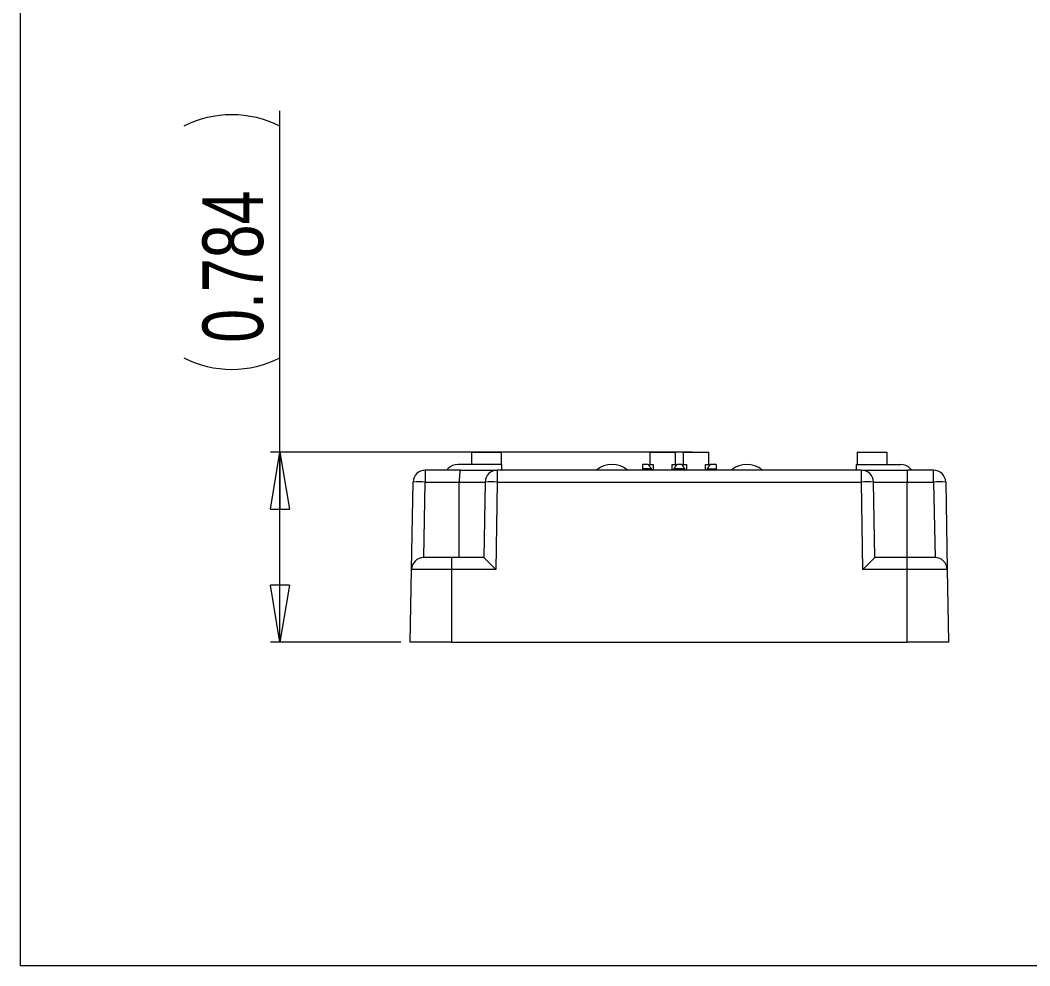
# Model space of a CAD drawing. Header units: inches. Extents: x 0.3 to 10.6, y 0.4 to 8.2.
# Drawn here: x 0.33 to 4.494, y 0.392 to 4.292 of the extents above; entities that cross this region are included whole.
import ezdxf

# ---------------------------------------------------------------- set-up
doc = ezdxf.new("R2010")
doc.units = ezdxf.units.IN
doc.header["$MEASUREMENT"] = 0
doc.layers.add('FORMAT', color=7, linetype='Continuous', lineweight=0)
doc.styles.add('SLDTEXTSTYLE0', font='TXT', dxfattribs={"width": 0.75})
doc.dimstyles.new('SLDDIMSTYLE3', dxfattribs={"dimtxt": 0.25, "dimasz": 0.236, "dimexe": 0, "dimexo": 0.0625, "dimgap": 0.0625, "dimtad": 1, "dimtoh": 1, "dimdec": 3, "dimdsep": 46, "dimtxsty": 'SLDTEXTSTYLE0', "dimblk1": 'CLOSED', "dimblk2": 'CLOSED', "dimsah": 1, "dimcen": 0.09, "dimadec": 0, "dimazin": 0, "dimtfac": 1, "dimtofl": 0, "dimtmove": 0, "dimatfit": 3, "dimldrblk": 'CLOSED', "dimfxl": 0, "dimtolj": 1, "dimtzin": 12, "dimarcsym": 0})

# ---------------------------------------------------------------- blocks, each defined once
blk = doc.blocks.new('_Closed')
at = {"color": 0, "linetype": 'ByBlock', "lineweight": -2}
for p, q in [((-1, 0.166667), (0, 0)), ((-1, 0.166667), (-1, -0.166667)), ((0, 0), (-1, -0.166667)), ((0, 0), (-1, 0))]:
    blk.add_line(p, q, dxfattribs=at)
blk = doc.blocks.new('*D8')
at = {"layer": 'FORMAT'}
for p, q in [((1.4011, 2.5109), (1.4011, 3.9177)), ((3.1015, 2.5109), (1.3621, 2.5109)), ((1.4011, 1.7265), (1.4011, 2.5109)), ((1.8999, 1.7265), (1.3621, 1.7265))]:
    blk.add_line(p, q, dxfattribs=at)
for centre, start, end in [((1.2027, 3.4583), 63.4349, 116.5651), ((1.2027, 3.2958), 243.4349, 296.5651)]:
    blk.add_arc(centre, 0.4437, start, end, dxfattribs=at)
at = {"layer": 'FORMAT', "xscale": 0.236, "yscale": 0.236}
for p, rotation in [((1.4011, 2.5109, -0.0715), 90.0000000000004), ((1.4011, 1.7265, -0.0715), 270.0000000000004)]:
    blk.add_blockref('_Closed', p, dxfattribs=dict(at, rotation=rotation))
at = {"layer": 'FORMAT', "insert": (1.0818, 2.9615), "char_height": 0.25, "attachment_point": 1, "rotation": 90, "style": 'SLDTEXTSTYLE0'}
blk.add_mtext('0.784', dxfattribs=at)

msp = doc.modelspace()

# ---------------------------------------------------------------- linework, layer by layer
at = {"color": 8, "linetype": 'Continuous', "lineweight": 0}
for p in [(0.3299, 8.1921), (10.6299, 0.3921)]:
    msp.add_line(p, (0.3299, 0.3921), dxfattribs=at)
at = {"color": 7, "linetype": 'Continuous', "lineweight": 15}
for p, q in [((2.1928, 2.4598), (2.1928, 2.5109)), ((2.1928, 2.5109), (2.3141, 2.5109)), ((2.3141, 2.5109), (2.3141, 2.4598)), ((2.9271, 2.5109), (3.0326, 2.5109)), ((2.9271, 2.5109), (2.9271, 2.4598)), ((3.0326, 2.4598), (3.0326, 2.5109)), ((3.0649, 2.5109), (3.0649, 2.4598)), ((3.0649, 2.5109), (3.1704, 2.5109)), ((3.1704, 2.4598), (3.1704, 2.5109)), ((3.783, 2.5109), (3.9042, 2.5109)), ((3.783, 2.5109), (3.783, 2.4598)), ((3.9042, 2.5109), (3.9042, 2.4598)), ((2.3169, 2.4598), (2.1365, 2.4598)), ((2.3169, 2.4365), (2.3169, 2.4598)), ((2.9208, 2.4598), (2.8971, 2.4598)), ((2.8971, 2.4598), (2.8971, 2.4421)), ((2.9208, 2.4598), (2.9405, 2.4598)), ((2.9405, 2.4598), (2.9405, 2.4365)), ((3.0192, 2.4365), (3.0192, 2.4598)), ((3.0192, 2.4598), (3.0388, 2.4598)), ((3.0586, 2.4598), (3.0388, 2.4598)), ((3.0586, 2.4598), (3.0782, 2.4598)), ((3.0782, 2.4598), (3.0782, 2.4365)), ((3.157, 2.4365), (3.157, 2.4598)), ((3.157, 2.4598), (3.1766, 2.4598)), ((3.2003, 2.4598), (3.1766, 2.4598)), ((3.2003, 2.4598), (3.2003, 2.4421)), ((3.7802, 2.4598), (3.9606, 2.4598)), ((3.7802, 2.4365), (3.7802, 2.4598)), ((2.0204, 2.4365), (2.0005, 2.4365)), ((2.0005, 2.4365), (2.0005, 2.3874)), ((2.0204, 2.4365), (2.0204, 2.4365)), ((2.1464, 2.4365), (2.0205, 2.4365)), ((2.0944, 2.4421), (2.0889, 2.4365)), ((2.1464, 2.4365), (2.2978, 2.4365)), ((2.3178, 2.4365), (2.2978, 2.4365)), ((2.2978, 2.4365), (2.2978, 2.3874)), ((3.7798, 2.4365), (2.3178, 2.4365)), ((2.9326, 2.4421), (2.8971, 2.4421)), ((2.8971, 2.4421), (2.8971, 2.4365)), ((3.0704, 2.4421), (3.027, 2.4421)), ((3.1648, 2.4421), (3.2003, 2.4421)), ((3.2003, 2.4421), (3.2003, 2.4365)), ((3.7998, 2.4365), (3.7798, 2.4365)), ((3.7998, 2.3874), (3.7998, 2.4365)), ((3.7998, 2.4365), (3.9895, 2.4365)), ((4.0774, 2.4365), (3.9895, 2.4365)), ((4.0027, 2.4421), (4.0082, 2.4365)), ((4.0974, 2.4365), (4.0774, 2.4365)), ((4.0774, 2.4365), (4.0774, 2.4365)), ((4.0974, 2.3874), (4.0974, 2.4365)), ((1.9442, 2.0264), (1.9505, 2.3874)), ((1.9942, 2.0755), (2.0005, 2.3874)), ((2.0005, 2.3874), (2.141, 2.3874)), ((2.141, 2.3874), (2.2478, 2.3874)), ((2.2478, 2.3874), (2.2424, 2.0755)), ((2.2978, 2.3874), (2.2915, 2.0264)), ((2.2978, 2.3874), (3.7998, 2.3874)), ((3.8061, 2.0264), (3.7998, 2.3874)), ((3.8552, 2.0755), (3.8498, 2.3874)), ((3.8498, 2.3874), (3.9888, 2.3874)), ((3.9888, 2.3874), (4.0974, 2.3874)), ((4.0974, 2.3874), (4.1037, 2.0755)), ((4.1474, 2.3874), (4.1537, 2.0264)), ((2.1089, 2.0755), (2.1089, 2.0264)), ((2.2424, 2.0755), (2.1089, 2.0755)), ((3.9889, 2.0755), (3.8552, 2.0755)), ((3.9889, 2.0264), (3.9889, 2.0755)), ((1.9389, 1.7265), (1.9442, 2.0264)), ((2.1089, 2.0264), (1.9442, 2.0264)), ((2.1089, 2.0264), (2.1089, 1.7265)), ((2.2915, 2.0264), (2.1089, 2.0264)), ((3.9889, 2.0264), (3.8061, 2.0264)), ((3.9889, 1.7265), (3.9889, 2.0264)), ((4.1537, 2.0264), (3.9889, 2.0264)), ((4.1537, 2.0264), (4.1589, 1.7265)), ((2.1089, 1.7265), (1.9389, 1.7265)), ((2.1089, 1.7265), (3.9889, 1.7265)), ((4.1589, 1.7265), (3.9889, 1.7265))]:
    msp.add_line(p, q, dxfattribs=at)
at = {"color": 7, "linetype": 'Continuous', "lineweight": 15, "flags": 128}
msp.add_lwpolyline([(2.1404, 2.0755), (2.1409, 2.3378), (2.141, 2.3874)], dxfattribs=at)
at = {"color": 7, "linetype": 'Continuous', "lineweight": 15}
for centre, radius, start, end in [((2.1365, 2.4007), 0.059, 89.9999, 135.4656), ((2.7708, 2.3613), 0.0984, 49.7968, 130.2032), ((3.055, 2.5368), 0.1547, 209.8587, 217.7231), ((2.6669, 2.6959), 0.4406, 324.8292, 327.589), ((3.1928, 2.5368), 0.1547, 209.8589, 217.723), ((2.8047, 2.6959), 0.4406, 324.8292, 327.5889), ((3.3274, 2.3613), 0.0984, 49.7968, 130.2032), ((3.9606, 2.4007), 0.059, 44.5344, 90.0001), ((2.0005, 2.3865), 0.05, 90, 179), ((2.2978, 2.3865), 0.05, 90, 179), ((3.7998, 2.3865), 0.05, 1, 90), ((4.0974, 2.3865), 0.05, 1, 90), ((1.9755, 1.671), 0.7168, 88.0016, 91.9984), ((2.2728, 1.671), 0.7168, 88.0016, 91.9984), ((3.8248, 1.671), 0.7168, 88.0016, 91.9984), ((4.1224, 1.671), 0.7168, 88.0016, 91.9984), ((1.9942, 2.0255), 0.05, 90, 179), ((4.1037, 2.0255), 0.05, 1, 90)]:
    msp.add_arc(centre, radius, start, end, dxfattribs=at)
for centre, major_axis, ratio, start_param, end_param in [((2.9921, 2.4821), (0, 0.0725), 0.984022, 2.155469, 2.258135), ((2.9675, 2.4821), (0, 0.0725), 0.984022, 4.02505, 4.127717), ((3.1299, 2.4821), (0, 0.0725), 0.984022, 2.155469, 2.258135), ((3.1053, 2.4821), (0, 0.0725), 0.984022, 4.02505, 4.127717), ((2.2915, 2.0255), (-0.0491, 0.05), 0.008726, 4.721268, 6.274611), ((3.8061, 2.0255), (0.0491, 0.05), 0.008726, 0.008574, 1.561917)]:
    msp.add_ellipse(centre, major_axis=major_axis, ratio=ratio, start_param=start_param, end_param=end_param, dxfattribs=at)
for points, knots in [([(2.1464, 2.4365), (2.1463, 2.4365), (2.1461, 2.4364), (2.1456, 2.4359), (2.1451, 2.4347), (2.1443, 2.4323), (2.1435, 2.4282), (2.1427, 2.4222), (2.1421, 2.4159), (2.1416, 2.4088), (2.1413, 2.4016), (2.1411, 2.3944), (2.1411, 2.3897), (2.141, 2.3874)], [0, 0, 0, 0, 0.048181, 0.106038, 0.173561, 0.250739, 0.397467, 0.500242, 0.611594, 0.717218, 0.817144, 0.911397, 1, 1, 1, 1]), ([(3.9895, 2.4365), (3.9895, 2.4365), (3.9894, 2.4364), (3.9894, 2.4358), (3.9893, 2.4348), (3.9893, 2.4335), (3.9892, 2.4319), (3.9892, 2.43), (3.9892, 2.428), (3.9891, 2.4257), (3.9891, 2.4233), (3.989, 2.4208), (3.989, 2.4181), (3.989, 2.4154), (3.989, 2.4127), (3.9889, 2.41), (3.9889, 2.4072), (3.9889, 2.4045), (3.9889, 2.4019), (3.9889, 2.3992), (3.9888, 2.3967), (3.9888, 2.3942), (3.9888, 2.3919), (3.9888, 2.3896), (3.9888, 2.3881), (3.9888, 2.3874)], [0, 0, 0, 0, 0.058956, 0.116506, 0.172648, 0.227384, 0.280713, 0.332635, 0.38315, 0.432258, 0.479959, 0.526253, 0.571139, 0.614618, 0.65669, 0.697355, 0.736612, 0.774462, 0.810904, 0.845939, 0.879566, 0.911786, 0.942598, 0.972003, 1, 1, 1, 1])]:
    msp.add_open_spline(points, degree=3, knots=knots, dxfattribs=at)
for points in [[(3.9887, 2.0755), (3.9888, 2.1795), (3.9888, 2.2834), (3.9888, 2.3874)], [(2.1089, 2.0755), (2.0456, 2.0755), (1.9942, 2.0755), (1.9942, 2.0755)], [(4.1037, 2.0755), (4.1037, 2.0755), (4.0523, 2.0755), (3.9889, 2.0755)]]:
    msp.add_open_spline(points, degree=3, dxfattribs=at)

# ---------------------------------------------------------------- dimensions: what is measured, and where the dimension line sits
at = {"layer": 'FORMAT'}
dim = msp.add_linear_dim(base=(1.4011, 2.5109), p1=(1.9389, 1.7265), p2=(3.1405, 2.5109), angle=90, text='(<>)', dimstyle='SLDDIMSTYLE3', dxfattribs=at)
dim.commit()
dim.dimension.update_dxf_attribs({"geometry": '*D8', "text_midpoint": (1.4011, 3.3771), "dimtype": 160})

doc.saveas('drawing.dxf')
